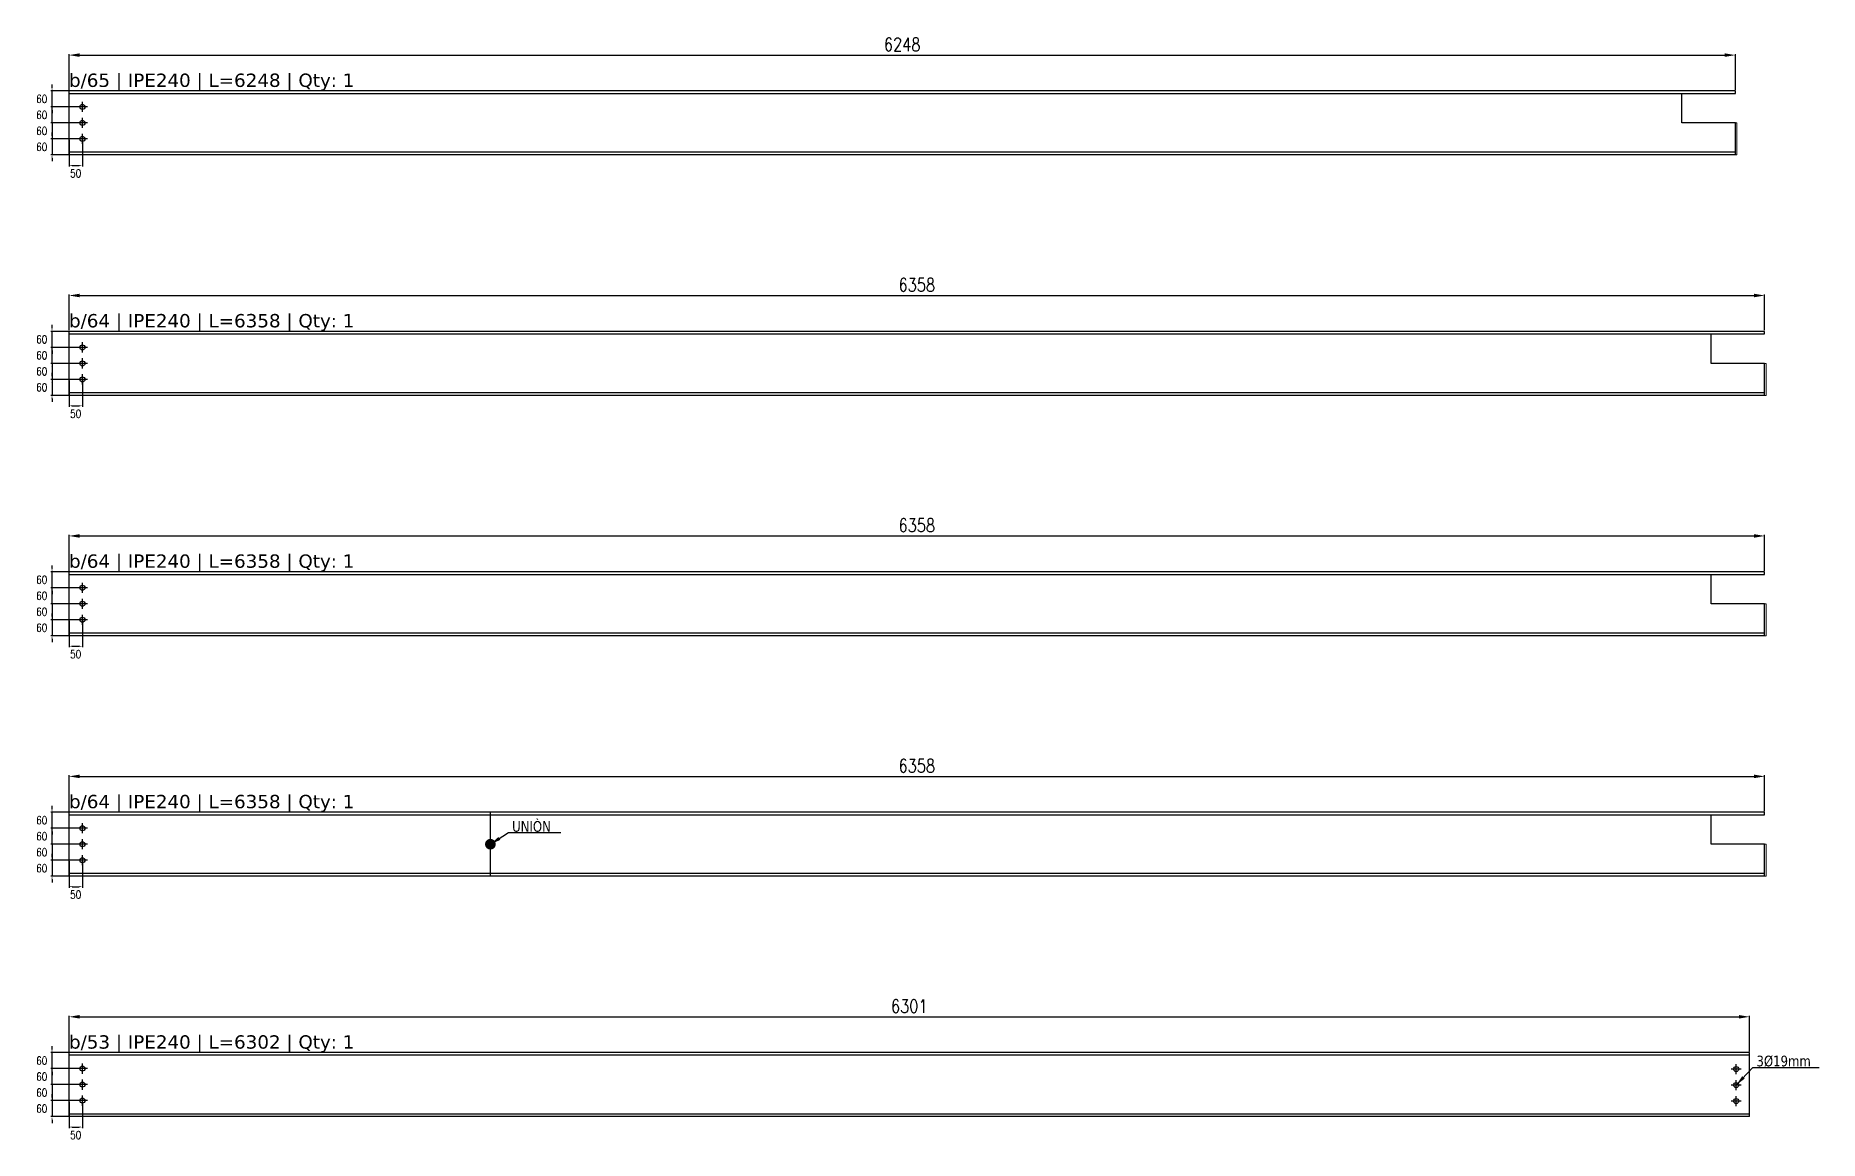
# Model space of a CAD drawing. Header units: millimetres. Extents: x -125 to 97215, y -53820 to 8640.
# Drawn here: x 12849 to 19537, y 4419 to 8561 of the extents above; entities that cross this region are included whole.
import ezdxf
from ezdxf.enums import TextEntityAlignment as Align

# ---------------------------------------------------------------- set-up
doc = ezdxf.new("R2010")
doc.units = ezdxf.units.MM
doc.header["$LTSCALE"] = 0.5
doc.linetypes.add('DASHDOT', pattern=[25.4, 12.7, -6.35, 0, -6.35])
for name, color, linetype in [('COTAS', 8, 'Continuous'), ('EJE PERNOS', 1, 'DASHDOT'), ('IPE240', 2, 'Continuous'), ('PERNOS', 3, 'Continuous'), ('TXT_GEN', 3, 'Continuous'), ('UNIÒN', 4, 'Continuous')]:
    doc.layers.add(name, color=color, linetype=linetype)
doc.layers.add('P-PLATINA', color=6, linetype='Continuous', lineweight=15)
doc.styles.add('CNI_COTAS', font='romans.shx', dxfattribs={"width": 0.8})
doc.styles.add('VERDNA', font='verdana.ttf', dxfattribs={"width": 0.8})
doc.dimstyles.new('1.3', dxfattribs={"dimscale": 0, "dimtxt": 30, "dimasz": 12, "dimexe": 4, "dimexo": 4, "dimgap": 9, "dimtad": 1, "dimdec": 0, "dimzin": 4, "dimdsep": 46, "dimtxsty": 'CNI_COTAS', "dimcen": 0, "dimclrd": 256, "dimclrt": 3, "dimadec": 0, "dimazin": 0, "dimtfac": 1, "dimtdec": 0, "dimtmove": 2, "dimatfit": 0, "dimfxl": 0.05, "dimtolj": 1, "dimtzin": 0, "dimarcsym": 0})
doc.dimstyles.new('1.4', dxfattribs={"dimscale": 0, "dimtxt": 50, "dimasz": 40, "dimexe": 4, "dimexo": 4, "dimgap": 15, "dimtad": 1, "dimdec": 0, "dimzin": 4, "dimdsep": 46, "dimtxsty": 'CNI_COTAS', "dimcen": -0.09, "dimclrd": 256, "dimclrt": 3, "dimadec": 0, "dimazin": 0, "dimtfac": 1, "dimtdec": 0, "dimtmove": 2, "dimatfit": 0, "dimfxl": 0.05, "dimtolj": 1, "dimtzin": 0, "dimarcsym": 0})

# ---------------------------------------------------------------- blocks, each defined once
blk = doc.blocks.new('D19')
at = {"layer": 'EJE PERNOS', "linetype": 'Continuous'}
for p, q in [((19, 0), (-19, 0)), ((0, -19), (0, 19))]:
    blk.add_line(p, q, dxfattribs=at)
at = {"layer": 'PERNOS'}
blk.add_circle((0, 0), 9.5, dxfattribs=at)
blk = doc.blocks.new('*D106')
at = {"layer": 'COTAS', "color": 0, "lineweight": -2, "transparency": 16777216}
for p, q in [((13020.1, 4687.8), (12906.4, 4687.8)), ((13020.1, 4627.8), (12906.4, 4627.8))]:
    blk.add_line(p, q, dxfattribs=at)
at = {"layer": 'COTAS', "lineweight": -2, "transparency": 16777216}
for p, q in [((12910.4, 4699.8), (12910.4, 4711.8)), ((12910.4, 4627.8), (12910.4, 4687.8)), ((12910.4, 4615.8), (12910.4, 4603.8))]:
    blk.add_line(p, q, dxfattribs=at)
at = {"layer": 'COTAS', "transparency": 16777216}
for points in [[(12908.4, 4699.8), (12912.4, 4699.8), (12910.4, 4687.8)], [(12908.4, 4615.8), (12912.4, 4615.8), (12910.4, 4627.8)]]:
    blk.add_solid(points, dxfattribs=at)
at = {"layer": 'Defpoints', "color": 0, "transparency": 16777216}
for p in [(12910.4, 4687.8), (13024.1, 4687.8), (13024.1, 4627.8)]:
    blk.add_point(p, dxfattribs=at)
at = {"layer": 'COTAS', "color": 3, "transparency": 16777216, "insert": (12871.9, 4657.8), "char_height": 30, "attachment_point": 5, "rotation": 0.2, "style": 'CNI_COTAS'}
blk.add_mtext('\\A1;60', dxfattribs=at)
blk = doc.blocks.new('*D107')
at = {"layer": 'COTAS', "color": 0, "lineweight": -2, "transparency": 16777216}
for p, q in [((13020.1, 4627.8), (12906.4, 4627.8)), ((13020.1, 4567.8), (12906.4, 4567.8))]:
    blk.add_line(p, q, dxfattribs=at)
at = {"layer": 'COTAS', "lineweight": -2, "transparency": 16777216}
for p, q in [((12910.4, 4639.8), (12910.4, 4651.8)), ((12910.4, 4627.8), (12910.4, 4567.8)), ((12910.4, 4555.8), (12910.4, 4543.8))]:
    blk.add_line(p, q, dxfattribs=at)
at = {"layer": 'COTAS', "transparency": 16777216}
for points in [[(12908.4, 4639.8), (12912.4, 4639.8), (12910.4, 4627.8)], [(12908.4, 4555.8), (12912.4, 4555.8), (12910.4, 4567.8)]]:
    blk.add_solid(points, dxfattribs=at)
at = {"layer": 'Defpoints', "color": 0, "transparency": 16777216}
for p in [(13024.1, 4627.8), (12910.4, 4567.8), (13024.1, 4567.8)]:
    blk.add_point(p, dxfattribs=at)
at = {"layer": 'COTAS', "color": 3, "transparency": 16777216, "insert": (12871.9, 4597.8), "char_height": 30, "attachment_point": 5, "rotation": 0.2, "style": 'CNI_COTAS'}
blk.add_mtext('\\A1;60', dxfattribs=at)
blk = doc.blocks.new('*D103')
at = {"layer": 'COTAS', "lineweight": -2, "transparency": 16777216}
for p, q in [((12910.4, 4759.8), (12910.4, 4771.8)), ((12910.4, 4687.8), (12910.4, 4747.8)), ((12910.4, 4675.8), (12910.4, 4663.8))]:
    blk.add_line(p, q, dxfattribs=at)
at = {"layer": 'COTAS', "color": 0, "lineweight": -2, "transparency": 16777216}
for p, q in [((13020.1, 4747.8), (12906.4, 4747.8)), ((13020.1, 4687.8), (12906.4, 4687.8))]:
    blk.add_line(p, q, dxfattribs=at)
at = {"layer": 'COTAS', "transparency": 16777216}
for points in [[(12908.4, 4759.8), (12912.4, 4759.8), (12910.4, 4747.8)], [(12908.4, 4675.8), (12912.4, 4675.8), (12910.4, 4687.8)]]:
    blk.add_solid(points, dxfattribs=at)
at = {"layer": 'Defpoints', "color": 0, "transparency": 16777216}
for p in [(12910.4, 4747.8), (13024.1, 4747.8), (13024.1, 4687.8)]:
    blk.add_point(p, dxfattribs=at)
at = {"layer": 'COTAS', "color": 3, "transparency": 16777216, "insert": (12871.9, 4717.8), "char_height": 30, "attachment_point": 5, "rotation": 0.2, "style": 'CNI_COTAS'}
blk.add_mtext('\\A1;60', dxfattribs=at)
blk = doc.blocks.new('*D104')
at = {"layer": 'COTAS', "color": 0, "lineweight": -2, "transparency": 16777216}
for p, q in [((13020.1, 4567.8), (12906.4, 4567.8)), ((13020.1, 4507.8), (12906.4, 4507.8))]:
    blk.add_line(p, q, dxfattribs=at)
at = {"layer": 'COTAS', "lineweight": -2, "transparency": 16777216}
for p, q in [((12910.4, 4579.8), (12910.4, 4591.8)), ((12910.4, 4567.8), (12910.4, 4507.8)), ((12910.4, 4495.8), (12910.4, 4483.8))]:
    blk.add_line(p, q, dxfattribs=at)
at = {"layer": 'COTAS', "transparency": 16777216}
for points in [[(12908.4, 4579.8), (12912.4, 4579.8), (12910.4, 4567.8)], [(12908.4, 4495.8), (12912.4, 4495.8), (12910.4, 4507.8)]]:
    blk.add_solid(points, dxfattribs=at)
at = {"layer": 'Defpoints', "color": 0, "transparency": 16777216}
for p in [(13024.1, 4567.8), (12910.4, 4507.8), (13024.1, 4507.8)]:
    blk.add_point(p, dxfattribs=at)
at = {"layer": 'COTAS', "color": 3, "transparency": 16777216, "insert": (12871.9, 4537.8), "char_height": 30, "attachment_point": 5, "rotation": 0.2, "style": 'CNI_COTAS'}
blk.add_mtext('\\A1;60', dxfattribs=at)
blk = doc.blocks.new('*D105')
at = {"layer": 'COTAS', "color": 0, "lineweight": -2, "transparency": 16777216}
for p, q in [((12974.1, 4563.8), (12974.1, 4464.6)), ((13024.1, 4563.8), (13024.1, 4464.6))]:
    blk.add_line(p, q, dxfattribs=at)
at = {"layer": 'COTAS', "lineweight": -2, "transparency": 16777216}
blk.add_line((12986.1, 4468.6), (13012.1, 4468.6), dxfattribs=at)
at = {"layer": 'COTAS', "transparency": 16777216}
for points in [[(12986.1, 4470.6), (12986.1, 4466.6), (12974.1, 4468.6)], [(13012.1, 4470.6), (13012.1, 4466.6), (13024.1, 4468.6)]]:
    blk.add_solid(points, dxfattribs=at)
at = {"layer": 'Defpoints', "color": 0, "transparency": 16777216}
for p in [(12974.1, 4567.8), (13024.1, 4567.8), (13024.1, 4468.6)]:
    blk.add_point(p, dxfattribs=at)
at = {"layer": 'COTAS', "color": 3, "transparency": 16777216, "insert": (12999.1, 4438.7), "char_height": 30, "attachment_point": 5, "rotation": 0.2, "style": 'CNI_COTAS'}
blk.add_mtext('\\A1;50', dxfattribs=at)
blk = doc.blocks.new('*D108')
at = {"layer": 'COTAS', "color": 0, "lineweight": -2, "transparency": 16777216}
for p, q in [((12974.1, 4751.8), (12974.1, 4886.1)), ((19275.1, 4751.5), (19275.1, 4886.1))]:
    blk.add_line(p, q, dxfattribs=at)
at = {"layer": 'COTAS', "lineweight": -2, "transparency": 16777216}
blk.add_line((13014.1, 4882.1), (19235.1, 4882.1), dxfattribs=at)
at = {"layer": 'COTAS', "transparency": 16777216}
for points in [[(13014.1, 4888.8), (13014.1, 4875.5), (12974.1, 4882.1)], [(19235.1, 4888.8), (19235.1, 4875.5), (19275.1, 4882.1)]]:
    blk.add_solid(points, dxfattribs=at)
at = {"layer": 'Defpoints', "color": 0, "transparency": 16777216}
for p in [(19275.1, 4882.1), (12974.1, 4747.8), (19275.1, 4747.5)]:
    blk.add_point(p, dxfattribs=at)
at = {"layer": 'COTAS', "color": 3, "transparency": 16777216, "insert": (16124.6, 4922.1), "char_height": 50, "attachment_point": 5, "style": 'CNI_COTAS'}
blk.add_mtext('\\A1;6301', dxfattribs=at)
blk = doc.blocks.new('*D112')
at = {"layer": 'COTAS', "color": 0, "lineweight": -2, "transparency": 16777216}
for p, q in [((13020.1, 5589.3), (12906.4, 5589.3)), ((13020.1, 5529.3), (12906.4, 5529.3))]:
    blk.add_line(p, q, dxfattribs=at)
at = {"layer": 'COTAS', "lineweight": -2, "transparency": 16777216}
for p, q in [((12910.4, 5601.3), (12910.4, 5613.3)), ((12910.4, 5529.3), (12910.4, 5589.3)), ((12910.4, 5517.3), (12910.4, 5505.3))]:
    blk.add_line(p, q, dxfattribs=at)
at = {"layer": 'COTAS', "transparency": 16777216}
for points in [[(12908.4, 5601.3), (12912.4, 5601.3), (12910.4, 5589.3)], [(12908.4, 5517.3), (12912.4, 5517.3), (12910.4, 5529.3)]]:
    blk.add_solid(points, dxfattribs=at)
at = {"layer": 'Defpoints', "color": 0, "transparency": 16777216}
for p in [(12910.4, 5589.3), (13024.1, 5589.3), (13024.1, 5529.3)]:
    blk.add_point(p, dxfattribs=at)
at = {"layer": 'COTAS', "color": 3, "transparency": 16777216, "insert": (12871.9, 5559.3), "char_height": 30, "attachment_point": 5, "rotation": 0.2, "style": 'CNI_COTAS'}
blk.add_mtext('\\A1;60', dxfattribs=at)
blk = doc.blocks.new('*D113')
at = {"layer": 'COTAS', "lineweight": -2, "transparency": 16777216}
for p, q in [((12910.4, 5541.3), (12910.4, 5553.3)), ((12910.4, 5529.3), (12910.4, 5469.3)), ((12910.4, 5457.3), (12910.4, 5445.3))]:
    blk.add_line(p, q, dxfattribs=at)
at = {"layer": 'COTAS', "color": 0, "lineweight": -2, "transparency": 16777216}
for p, q in [((13020.1, 5529.3), (12906.4, 5529.3)), ((13020.1, 5469.3), (12906.4, 5469.3))]:
    blk.add_line(p, q, dxfattribs=at)
at = {"layer": 'COTAS', "transparency": 16777216}
for points in [[(12908.4, 5541.3), (12912.4, 5541.3), (12910.4, 5529.3)], [(12908.4, 5457.3), (12912.4, 5457.3), (12910.4, 5469.3)]]:
    blk.add_solid(points, dxfattribs=at)
at = {"layer": 'Defpoints', "color": 0, "transparency": 16777216}
for p in [(13024.1, 5529.3), (12910.4, 5469.3), (13024.1, 5469.3)]:
    blk.add_point(p, dxfattribs=at)
at = {"layer": 'COTAS', "color": 3, "transparency": 16777216, "insert": (12871.9, 5499.3), "char_height": 30, "attachment_point": 5, "rotation": 0.2, "style": 'CNI_COTAS'}
blk.add_mtext('\\A1;60', dxfattribs=at)
blk = doc.blocks.new('*D109')
at = {"layer": 'COTAS', "color": 0, "lineweight": -2, "transparency": 16777216}
for p, q in [((13020.1, 5649.3), (12906.4, 5649.3)), ((13020.1, 5589.3), (12906.4, 5589.3))]:
    blk.add_line(p, q, dxfattribs=at)
at = {"layer": 'COTAS', "lineweight": -2, "transparency": 16777216}
for p, q in [((12910.4, 5661.3), (12910.4, 5673.3)), ((12910.4, 5589.3), (12910.4, 5649.3)), ((12910.4, 5577.3), (12910.4, 5565.3))]:
    blk.add_line(p, q, dxfattribs=at)
at = {"layer": 'COTAS', "transparency": 16777216}
for points in [[(12908.4, 5661.3), (12912.4, 5661.3), (12910.4, 5649.3)], [(12908.4, 5577.3), (12912.4, 5577.3), (12910.4, 5589.3)]]:
    blk.add_solid(points, dxfattribs=at)
at = {"layer": 'Defpoints', "color": 0, "transparency": 16777216}
for p in [(12910.4, 5649.3), (13024.1, 5649.3), (13024.1, 5589.3)]:
    blk.add_point(p, dxfattribs=at)
at = {"layer": 'COTAS', "color": 3, "transparency": 16777216, "insert": (12871.9, 5619.3), "char_height": 30, "attachment_point": 5, "rotation": 0.2, "style": 'CNI_COTAS'}
blk.add_mtext('\\A1;60', dxfattribs=at)
blk = doc.blocks.new('*D110')
at = {"layer": 'COTAS', "lineweight": -2, "transparency": 16777216}
for p, q in [((12910.4, 5481.3), (12910.4, 5493.3)), ((12910.4, 5469.3), (12910.4, 5409.3)), ((12910.4, 5397.3), (12910.4, 5385.3))]:
    blk.add_line(p, q, dxfattribs=at)
at = {"layer": 'COTAS', "color": 0, "lineweight": -2, "transparency": 16777216}
for p, q in [((13020.1, 5469.3), (12906.4, 5469.3)), ((13020.1, 5409.3), (12906.4, 5409.3))]:
    blk.add_line(p, q, dxfattribs=at)
at = {"layer": 'COTAS', "transparency": 16777216}
for points in [[(12908.4, 5481.3), (12912.4, 5481.3), (12910.4, 5469.3)], [(12908.4, 5397.3), (12912.4, 5397.3), (12910.4, 5409.3)]]:
    blk.add_solid(points, dxfattribs=at)
at = {"layer": 'Defpoints', "color": 0, "transparency": 16777216}
for p in [(13024.1, 5469.3), (12910.4, 5409.3), (13024.1, 5409.3)]:
    blk.add_point(p, dxfattribs=at)
at = {"layer": 'COTAS', "color": 3, "transparency": 16777216, "insert": (12871.9, 5439.3), "char_height": 30, "attachment_point": 5, "rotation": 0.2, "style": 'CNI_COTAS'}
blk.add_mtext('\\A1;60', dxfattribs=at)
blk = doc.blocks.new('*D111')
at = {"layer": 'COTAS', "color": 0, "lineweight": -2, "transparency": 16777216}
for p, q in [((12974.1, 5465.3), (12974.1, 5366.1)), ((13024.1, 5465.3), (13024.1, 5366.1))]:
    blk.add_line(p, q, dxfattribs=at)
at = {"layer": 'COTAS', "lineweight": -2, "transparency": 16777216}
blk.add_line((12986.1, 5370.1), (13012.1, 5370.1), dxfattribs=at)
at = {"layer": 'COTAS', "transparency": 16777216}
for points in [[(12986.1, 5372.1), (12986.1, 5368.1), (12974.1, 5370.1)], [(13012.1, 5372.1), (13012.1, 5368.1), (13024.1, 5370.1)]]:
    blk.add_solid(points, dxfattribs=at)
at = {"layer": 'Defpoints', "color": 0, "transparency": 16777216}
for p in [(12974.1, 5469.3), (13024.1, 5469.3), (13024.1, 5370.1)]:
    blk.add_point(p, dxfattribs=at)
at = {"layer": 'COTAS', "color": 3, "transparency": 16777216, "insert": (12999.1, 5340.2), "char_height": 30, "attachment_point": 5, "rotation": 0.2, "style": 'CNI_COTAS'}
blk.add_mtext('\\A1;50', dxfattribs=at)
blk = doc.blocks.new('*D114')
at = {"layer": 'COTAS', "color": 0, "lineweight": -2, "transparency": 16777216}
for p, q in [((12974.1, 5653.3), (12974.1, 5787.7)), ((19331.7, 5653.3), (19331.7, 5787.7))]:
    blk.add_line(p, q, dxfattribs=at)
at = {"layer": 'COTAS', "lineweight": -2, "transparency": 16777216}
blk.add_line((13014.1, 5783.7), (19291.7, 5783.7), dxfattribs=at)
at = {"layer": 'COTAS', "transparency": 16777216}
for points in [[(13014.1, 5790.4), (13014.1, 5777), (12974.1, 5783.7)], [(19291.7, 5790.4), (19291.7, 5777), (19331.7, 5783.7)]]:
    blk.add_solid(points, dxfattribs=at)
at = {"layer": 'Defpoints', "color": 0, "transparency": 16777216}
for p in [(19331.7, 5783.7), (12974.1, 5649.3), (19331.7, 5649.3)]:
    blk.add_point(p, dxfattribs=at)
at = {"layer": 'COTAS', "color": 3, "transparency": 16777216, "insert": (16152.9, 5823.7), "char_height": 50, "attachment_point": 5, "style": 'CNI_COTAS'}
blk.add_mtext('\\A1;6358', dxfattribs=at)
blk = doc.blocks.new('*D118')
at = {"layer": 'COTAS', "color": 0, "lineweight": -2, "transparency": 16777216}
for p, q in [((13020.1, 6490.9), (12906.4, 6490.9)), ((13020.1, 6430.9), (12906.4, 6430.9))]:
    blk.add_line(p, q, dxfattribs=at)
at = {"layer": 'COTAS', "lineweight": -2, "transparency": 16777216}
for p, q in [((12910.4, 6502.9), (12910.4, 6514.9)), ((12910.4, 6430.9), (12910.4, 6490.9)), ((12910.4, 6418.9), (12910.4, 6406.9))]:
    blk.add_line(p, q, dxfattribs=at)
at = {"layer": 'COTAS', "transparency": 16777216}
for points in [[(12908.4, 6502.9), (12912.4, 6502.9), (12910.4, 6490.9)], [(12908.4, 6418.9), (12912.4, 6418.9), (12910.4, 6430.9)]]:
    blk.add_solid(points, dxfattribs=at)
at = {"layer": 'Defpoints', "color": 0, "transparency": 16777216}
for p in [(12910.4, 6490.9), (13024.1, 6490.9), (13024.1, 6430.9)]:
    blk.add_point(p, dxfattribs=at)
at = {"layer": 'COTAS', "color": 3, "transparency": 16777216, "insert": (12871.9, 6460.9), "char_height": 30, "attachment_point": 5, "rotation": 0.2, "style": 'CNI_COTAS'}
blk.add_mtext('\\A1;60', dxfattribs=at)
blk = doc.blocks.new('*D119')
at = {"layer": 'COTAS', "color": 0, "lineweight": -2, "transparency": 16777216}
for p, q in [((13020.1, 6430.9), (12906.4, 6430.9)), ((13020.1, 6370.9), (12906.4, 6370.9))]:
    blk.add_line(p, q, dxfattribs=at)
at = {"layer": 'COTAS', "lineweight": -2, "transparency": 16777216}
for p, q in [((12910.4, 6442.9), (12910.4, 6454.9)), ((12910.4, 6430.9), (12910.4, 6370.9)), ((12910.4, 6358.9), (12910.4, 6346.9))]:
    blk.add_line(p, q, dxfattribs=at)
at = {"layer": 'COTAS', "transparency": 16777216}
for points in [[(12908.4, 6442.9), (12912.4, 6442.9), (12910.4, 6430.9)], [(12908.4, 6358.9), (12912.4, 6358.9), (12910.4, 6370.9)]]:
    blk.add_solid(points, dxfattribs=at)
at = {"layer": 'Defpoints', "color": 0, "transparency": 16777216}
for p in [(13024.1, 6430.9), (12910.4, 6370.9), (13024.1, 6370.9)]:
    blk.add_point(p, dxfattribs=at)
at = {"layer": 'COTAS', "color": 3, "transparency": 16777216, "insert": (12871.9, 6400.9), "char_height": 30, "attachment_point": 5, "rotation": 0.2, "style": 'CNI_COTAS'}
blk.add_mtext('\\A1;60', dxfattribs=at)
blk = doc.blocks.new('*D115')
at = {"layer": 'COTAS', "lineweight": -2, "transparency": 16777216}
for p, q in [((12910.4, 6562.9), (12910.4, 6574.9)), ((12910.4, 6490.9), (12910.4, 6550.9)), ((12910.4, 6478.9), (12910.4, 6466.9))]:
    blk.add_line(p, q, dxfattribs=at)
at = {"layer": 'COTAS', "color": 0, "lineweight": -2, "transparency": 16777216}
for p, q in [((13020.1, 6550.9), (12906.4, 6550.9)), ((13020.1, 6490.9), (12906.4, 6490.9))]:
    blk.add_line(p, q, dxfattribs=at)
at = {"layer": 'COTAS', "transparency": 16777216}
for points in [[(12908.4, 6562.9), (12912.4, 6562.9), (12910.4, 6550.9)], [(12908.4, 6478.9), (12912.4, 6478.9), (12910.4, 6490.9)]]:
    blk.add_solid(points, dxfattribs=at)
at = {"layer": 'Defpoints', "color": 0, "transparency": 16777216}
for p in [(12910.4, 6550.9), (13024.1, 6550.9), (13024.1, 6490.9)]:
    blk.add_point(p, dxfattribs=at)
at = {"layer": 'COTAS', "color": 3, "transparency": 16777216, "insert": (12871.9, 6520.9), "char_height": 30, "attachment_point": 5, "rotation": 0.2, "style": 'CNI_COTAS'}
blk.add_mtext('\\A1;60', dxfattribs=at)
blk = doc.blocks.new('*D116')
at = {"layer": 'COTAS', "color": 0, "lineweight": -2, "transparency": 16777216}
for p, q in [((13020.1, 6370.9), (12906.4, 6370.9)), ((13020.1, 6310.9), (12906.4, 6310.9))]:
    blk.add_line(p, q, dxfattribs=at)
at = {"layer": 'COTAS', "lineweight": -2, "transparency": 16777216}
for p, q in [((12910.4, 6382.9), (12910.4, 6394.9)), ((12910.4, 6370.9), (12910.4, 6310.9)), ((12910.4, 6298.9), (12910.4, 6286.9))]:
    blk.add_line(p, q, dxfattribs=at)
at = {"layer": 'COTAS', "transparency": 16777216}
for points in [[(12908.4, 6382.9), (12912.4, 6382.9), (12910.4, 6370.9)], [(12908.4, 6298.9), (12912.4, 6298.9), (12910.4, 6310.9)]]:
    blk.add_solid(points, dxfattribs=at)
at = {"layer": 'Defpoints', "color": 0, "transparency": 16777216}
for p in [(13024.1, 6370.9), (12910.4, 6310.9), (13024.1, 6310.9)]:
    blk.add_point(p, dxfattribs=at)
at = {"layer": 'COTAS', "color": 3, "transparency": 16777216, "insert": (12871.9, 6340.9), "char_height": 30, "attachment_point": 5, "rotation": 0.2, "style": 'CNI_COTAS'}
blk.add_mtext('\\A1;60', dxfattribs=at)
blk = doc.blocks.new('*D117')
at = {"layer": 'COTAS', "color": 0, "lineweight": -2, "transparency": 16777216}
for p, q in [((12974.1, 6366.9), (12974.1, 6267.7)), ((13024.1, 6366.9), (13024.1, 6267.7))]:
    blk.add_line(p, q, dxfattribs=at)
at = {"layer": 'COTAS', "lineweight": -2, "transparency": 16777216}
blk.add_line((12986.1, 6271.7), (13012.1, 6271.7), dxfattribs=at)
at = {"layer": 'COTAS', "transparency": 16777216}
for points in [[(12986.1, 6273.7), (12986.1, 6269.7), (12974.1, 6271.7)], [(13012.1, 6273.7), (13012.1, 6269.7), (13024.1, 6271.7)]]:
    blk.add_solid(points, dxfattribs=at)
at = {"layer": 'Defpoints', "color": 0, "transparency": 16777216}
for p in [(12974.1, 6370.9), (13024.1, 6370.9), (13024.1, 6271.7)]:
    blk.add_point(p, dxfattribs=at)
at = {"layer": 'COTAS', "color": 3, "transparency": 16777216, "insert": (12999.1, 6241.8), "char_height": 30, "attachment_point": 5, "rotation": 0.2, "style": 'CNI_COTAS'}
blk.add_mtext('\\A1;50', dxfattribs=at)
blk = doc.blocks.new('*D120')
at = {"layer": 'COTAS', "color": 0, "lineweight": -2, "transparency": 16777216}
for p, q in [((12974.1, 6554.9), (12974.1, 6689.2)), ((19331.7, 6554.9), (19331.7, 6689.2))]:
    blk.add_line(p, q, dxfattribs=at)
at = {"layer": 'COTAS', "lineweight": -2, "transparency": 16777216}
blk.add_line((13014.1, 6685.2), (19291.7, 6685.2), dxfattribs=at)
at = {"layer": 'COTAS', "transparency": 16777216}
for points in [[(13014.1, 6691.9), (13014.1, 6678.6), (12974.1, 6685.2)], [(19291.7, 6691.9), (19291.7, 6678.6), (19331.7, 6685.2)]]:
    blk.add_solid(points, dxfattribs=at)
at = {"layer": 'Defpoints', "color": 0, "transparency": 16777216}
for p in [(19331.7, 6685.2), (12974.1, 6550.9), (19331.7, 6550.9)]:
    blk.add_point(p, dxfattribs=at)
at = {"layer": 'COTAS', "color": 3, "transparency": 16777216, "insert": (16152.9, 6725.2), "char_height": 50, "attachment_point": 5, "style": 'CNI_COTAS'}
blk.add_mtext('\\A1;6358', dxfattribs=at)
blk = doc.blocks.new('*D124')
at = {"layer": 'COTAS', "color": 0, "lineweight": -2, "transparency": 16777216}
for p, q in [((13020.1, 7392.4), (12906.4, 7392.4)), ((13020.1, 7332.4), (12906.4, 7332.4))]:
    blk.add_line(p, q, dxfattribs=at)
at = {"layer": 'COTAS', "lineweight": -2, "transparency": 16777216}
for p, q in [((12910.4, 7404.4), (12910.4, 7416.4)), ((12910.4, 7332.4), (12910.4, 7392.4)), ((12910.4, 7320.4), (12910.4, 7308.4))]:
    blk.add_line(p, q, dxfattribs=at)
at = {"layer": 'COTAS', "transparency": 16777216}
for points in [[(12908.4, 7404.4), (12912.4, 7404.4), (12910.4, 7392.4)], [(12908.4, 7320.4), (12912.4, 7320.4), (12910.4, 7332.4)]]:
    blk.add_solid(points, dxfattribs=at)
at = {"layer": 'Defpoints', "color": 0, "transparency": 16777216}
for p in [(12910.4, 7392.4), (13024.1, 7392.4), (13024.1, 7332.4)]:
    blk.add_point(p, dxfattribs=at)
at = {"layer": 'COTAS', "color": 3, "transparency": 16777216, "insert": (12871.9, 7362.4), "char_height": 30, "attachment_point": 5, "rotation": 0.2, "style": 'CNI_COTAS'}
blk.add_mtext('\\A1;60', dxfattribs=at)
blk = doc.blocks.new('*D125')
at = {"layer": 'COTAS', "color": 0, "lineweight": -2, "transparency": 16777216}
for p, q in [((13020.1, 7332.4), (12906.4, 7332.4)), ((13020.1, 7272.4), (12906.4, 7272.4))]:
    blk.add_line(p, q, dxfattribs=at)
at = {"layer": 'COTAS', "lineweight": -2, "transparency": 16777216}
for p, q in [((12910.4, 7344.4), (12910.4, 7356.4)), ((12910.4, 7332.4), (12910.4, 7272.4)), ((12910.4, 7260.4), (12910.4, 7248.4))]:
    blk.add_line(p, q, dxfattribs=at)
at = {"layer": 'COTAS', "transparency": 16777216}
for points in [[(12908.4, 7344.4), (12912.4, 7344.4), (12910.4, 7332.4)], [(12908.4, 7260.4), (12912.4, 7260.4), (12910.4, 7272.4)]]:
    blk.add_solid(points, dxfattribs=at)
at = {"layer": 'Defpoints', "color": 0, "transparency": 16777216}
for p in [(13024.1, 7332.4), (12910.4, 7272.4), (13024.1, 7272.4)]:
    blk.add_point(p, dxfattribs=at)
at = {"layer": 'COTAS', "color": 3, "transparency": 16777216, "insert": (12871.9, 7302.4), "char_height": 30, "attachment_point": 5, "rotation": 0.2, "style": 'CNI_COTAS'}
blk.add_mtext('\\A1;60', dxfattribs=at)
blk = doc.blocks.new('*D121')
at = {"layer": 'COTAS', "color": 0, "lineweight": -2, "transparency": 16777216}
for p, q in [((13020.1, 7452.4), (12906.4, 7452.4)), ((13020.1, 7392.4), (12906.4, 7392.4))]:
    blk.add_line(p, q, dxfattribs=at)
at = {"layer": 'COTAS', "lineweight": -2, "transparency": 16777216}
for p, q in [((12910.4, 7464.4), (12910.4, 7476.4)), ((12910.4, 7392.4), (12910.4, 7452.4)), ((12910.4, 7380.4), (12910.4, 7368.4))]:
    blk.add_line(p, q, dxfattribs=at)
at = {"layer": 'COTAS', "transparency": 16777216}
for points in [[(12908.4, 7464.4), (12912.4, 7464.4), (12910.4, 7452.4)], [(12908.4, 7380.4), (12912.4, 7380.4), (12910.4, 7392.4)]]:
    blk.add_solid(points, dxfattribs=at)
at = {"layer": 'Defpoints', "color": 0, "transparency": 16777216}
for p in [(12910.4, 7452.4), (13024.1, 7452.4), (13024.1, 7392.4)]:
    blk.add_point(p, dxfattribs=at)
at = {"layer": 'COTAS', "color": 3, "transparency": 16777216, "insert": (12871.9, 7422.4), "char_height": 30, "attachment_point": 5, "rotation": 0.2, "style": 'CNI_COTAS'}
blk.add_mtext('\\A1;60', dxfattribs=at)
blk = doc.blocks.new('*D122')
at = {"layer": 'COTAS', "lineweight": -2, "transparency": 16777216}
for p, q in [((12910.4, 7284.4), (12910.4, 7296.4)), ((12910.4, 7272.4), (12910.4, 7212.4)), ((12910.4, 7200.4), (12910.4, 7188.4))]:
    blk.add_line(p, q, dxfattribs=at)
at = {"layer": 'COTAS', "color": 0, "lineweight": -2, "transparency": 16777216}
for p, q in [((13020.1, 7272.4), (12906.4, 7272.4)), ((13020.1, 7212.4), (12906.4, 7212.4))]:
    blk.add_line(p, q, dxfattribs=at)
at = {"layer": 'COTAS', "transparency": 16777216}
for points in [[(12908.4, 7284.4), (12912.4, 7284.4), (12910.4, 7272.4)], [(12908.4, 7200.4), (12912.4, 7200.4), (12910.4, 7212.4)]]:
    blk.add_solid(points, dxfattribs=at)
at = {"layer": 'Defpoints', "color": 0, "transparency": 16777216}
for p in [(13024.1, 7272.4), (12910.4, 7212.4), (13024.1, 7212.4)]:
    blk.add_point(p, dxfattribs=at)
at = {"layer": 'COTAS', "color": 3, "transparency": 16777216, "insert": (12871.9, 7242.4), "char_height": 30, "attachment_point": 5, "rotation": 0.2, "style": 'CNI_COTAS'}
blk.add_mtext('\\A1;60', dxfattribs=at)
blk = doc.blocks.new('*D123')
at = {"layer": 'COTAS', "color": 0, "lineweight": -2, "transparency": 16777216}
for p, q in [((12974.1, 7268.4), (12974.1, 7169.2)), ((13024.1, 7268.4), (13024.1, 7169.2))]:
    blk.add_line(p, q, dxfattribs=at)
at = {"layer": 'COTAS', "lineweight": -2, "transparency": 16777216}
blk.add_line((12986.1, 7173.2), (13012.1, 7173.2), dxfattribs=at)
at = {"layer": 'COTAS', "transparency": 16777216}
for points in [[(12986.1, 7175.2), (12986.1, 7171.2), (12974.1, 7173.2)], [(13012.1, 7175.2), (13012.1, 7171.2), (13024.1, 7173.2)]]:
    blk.add_solid(points, dxfattribs=at)
at = {"layer": 'Defpoints', "color": 0, "transparency": 16777216}
for p in [(12974.1, 7272.4), (13024.1, 7272.4), (13024.1, 7173.2)]:
    blk.add_point(p, dxfattribs=at)
at = {"layer": 'COTAS', "color": 3, "transparency": 16777216, "insert": (12999.1, 7143.3), "char_height": 30, "attachment_point": 5, "rotation": 0.2, "style": 'CNI_COTAS'}
blk.add_mtext('\\A1;50', dxfattribs=at)
blk = doc.blocks.new('*D126')
at = {"layer": 'COTAS', "color": 0, "lineweight": -2, "transparency": 16777216}
for p, q in [((12974.1, 7456.4), (12974.1, 7590.8)), ((19331.7, 7456.4), (19331.7, 7590.8))]:
    blk.add_line(p, q, dxfattribs=at)
at = {"layer": 'COTAS', "lineweight": -2, "transparency": 16777216}
blk.add_line((13014.1, 7586.8), (19291.7, 7586.8), dxfattribs=at)
at = {"layer": 'COTAS', "transparency": 16777216}
for points in [[(13014.1, 7593.5), (13014.1, 7580.1), (12974.1, 7586.8)], [(19291.7, 7593.5), (19291.7, 7580.1), (19331.7, 7586.8)]]:
    blk.add_solid(points, dxfattribs=at)
at = {"layer": 'Defpoints', "color": 0, "transparency": 16777216}
for p in [(19331.7, 7586.8), (12974.1, 7452.4), (19331.7, 7452.4)]:
    blk.add_point(p, dxfattribs=at)
at = {"layer": 'COTAS', "color": 3, "transparency": 16777216, "insert": (16152.9, 7626.8), "char_height": 50, "attachment_point": 5, "style": 'CNI_COTAS'}
blk.add_mtext('\\A1;6358', dxfattribs=at)
blk = doc.blocks.new('*D130')
at = {"layer": 'COTAS', "color": 0, "lineweight": -2, "transparency": 16777216}
for p, q in [((13020.1, 8294), (12906.4, 8294)), ((13020.1, 8234), (12906.4, 8234))]:
    blk.add_line(p, q, dxfattribs=at)
at = {"layer": 'COTAS', "lineweight": -2, "transparency": 16777216}
for p, q in [((12910.4, 8306), (12910.4, 8318)), ((12910.4, 8234), (12910.4, 8294)), ((12910.4, 8222), (12910.4, 8210))]:
    blk.add_line(p, q, dxfattribs=at)
at = {"layer": 'COTAS', "transparency": 16777216}
for points in [[(12908.4, 8306), (12912.4, 8306), (12910.4, 8294)], [(12908.4, 8222), (12912.4, 8222), (12910.4, 8234)]]:
    blk.add_solid(points, dxfattribs=at)
at = {"layer": 'Defpoints', "color": 0, "transparency": 16777216}
for p in [(12910.4, 8294), (13024.1, 8294), (13024.1, 8234)]:
    blk.add_point(p, dxfattribs=at)
at = {"layer": 'COTAS', "color": 3, "transparency": 16777216, "insert": (12871.9, 8264), "char_height": 30, "attachment_point": 5, "rotation": 0.2, "style": 'CNI_COTAS'}
blk.add_mtext('\\A1;60', dxfattribs=at)
blk = doc.blocks.new('*D131')
at = {"layer": 'COTAS', "color": 0, "lineweight": -2, "transparency": 16777216}
for p, q in [((13020.1, 8234), (12906.4, 8234)), ((13020.1, 8174), (12906.4, 8174))]:
    blk.add_line(p, q, dxfattribs=at)
at = {"layer": 'COTAS', "lineweight": -2, "transparency": 16777216}
for p, q in [((12910.4, 8246), (12910.4, 8258)), ((12910.4, 8234), (12910.4, 8174)), ((12910.4, 8162), (12910.4, 8150))]:
    blk.add_line(p, q, dxfattribs=at)
at = {"layer": 'COTAS', "transparency": 16777216}
for points in [[(12908.4, 8246), (12912.4, 8246), (12910.4, 8234)], [(12908.4, 8162), (12912.4, 8162), (12910.4, 8174)]]:
    blk.add_solid(points, dxfattribs=at)
at = {"layer": 'Defpoints', "color": 0, "transparency": 16777216}
for p in [(13024.1, 8234), (12910.4, 8174), (13024.1, 8174)]:
    blk.add_point(p, dxfattribs=at)
at = {"layer": 'COTAS', "color": 3, "transparency": 16777216, "insert": (12871.9, 8204), "char_height": 30, "attachment_point": 5, "rotation": 0.2, "style": 'CNI_COTAS'}
blk.add_mtext('\\A1;60', dxfattribs=at)
blk = doc.blocks.new('*D127')
at = {"layer": 'COTAS', "lineweight": -2, "transparency": 16777216}
for p, q in [((12910.4, 8366), (12910.4, 8378)), ((12910.4, 8294), (12910.4, 8354)), ((12910.4, 8282), (12910.4, 8270))]:
    blk.add_line(p, q, dxfattribs=at)
at = {"layer": 'COTAS', "color": 0, "lineweight": -2, "transparency": 16777216}
for p, q in [((13020.1, 8354), (12906.4, 8354)), ((13020.1, 8294), (12906.4, 8294))]:
    blk.add_line(p, q, dxfattribs=at)
at = {"layer": 'COTAS', "transparency": 16777216}
for points in [[(12908.4, 8366), (12912.4, 8366), (12910.4, 8354)], [(12908.4, 8282), (12912.4, 8282), (12910.4, 8294)]]:
    blk.add_solid(points, dxfattribs=at)
at = {"layer": 'Defpoints', "color": 0, "transparency": 16777216}
for p in [(12910.4, 8354), (13024.1, 8354), (13024.1, 8294)]:
    blk.add_point(p, dxfattribs=at)
at = {"layer": 'COTAS', "color": 3, "transparency": 16777216, "insert": (12871.9, 8324), "char_height": 30, "attachment_point": 5, "rotation": 0.2, "style": 'CNI_COTAS'}
blk.add_mtext('\\A1;60', dxfattribs=at)
blk = doc.blocks.new('*D128')
at = {"layer": 'COTAS', "color": 0, "lineweight": -2, "transparency": 16777216}
for p, q in [((13020.1, 8174), (12906.4, 8174)), ((13020.1, 8114), (12906.4, 8114))]:
    blk.add_line(p, q, dxfattribs=at)
at = {"layer": 'COTAS', "lineweight": -2, "transparency": 16777216}
for p, q in [((12910.4, 8186), (12910.4, 8198)), ((12910.4, 8174), (12910.4, 8114)), ((12910.4, 8102), (12910.4, 8090))]:
    blk.add_line(p, q, dxfattribs=at)
at = {"layer": 'COTAS', "transparency": 16777216}
for points in [[(12908.4, 8186), (12912.4, 8186), (12910.4, 8174)], [(12908.4, 8102), (12912.4, 8102), (12910.4, 8114)]]:
    blk.add_solid(points, dxfattribs=at)
at = {"layer": 'Defpoints', "color": 0, "transparency": 16777216}
for p in [(13024.1, 8174), (12910.4, 8114), (13024.1, 8114)]:
    blk.add_point(p, dxfattribs=at)
at = {"layer": 'COTAS', "color": 3, "transparency": 16777216, "insert": (12871.9, 8144), "char_height": 30, "attachment_point": 5, "rotation": 0.2, "style": 'CNI_COTAS'}
blk.add_mtext('\\A1;60', dxfattribs=at)
blk = doc.blocks.new('*D129')
at = {"layer": 'COTAS', "color": 0, "lineweight": -2, "transparency": 16777216}
for p, q in [((12974.1, 8170), (12974.1, 8070.8)), ((13024.1, 8170), (13024.1, 8070.8))]:
    blk.add_line(p, q, dxfattribs=at)
at = {"layer": 'COTAS', "lineweight": -2, "transparency": 16777216}
blk.add_line((12986.1, 8074.8), (13012.1, 8074.8), dxfattribs=at)
at = {"layer": 'COTAS', "transparency": 16777216}
for points in [[(12986.1, 8076.8), (12986.1, 8072.8), (12974.1, 8074.8)], [(13012.1, 8076.8), (13012.1, 8072.8), (13024.1, 8074.8)]]:
    blk.add_solid(points, dxfattribs=at)
at = {"layer": 'Defpoints', "color": 0, "transparency": 16777216}
for p in [(12974.1, 8174), (13024.1, 8174), (13024.1, 8074.8)]:
    blk.add_point(p, dxfattribs=at)
at = {"layer": 'COTAS', "color": 3, "transparency": 16777216, "insert": (12999.1, 8044.9), "char_height": 30, "attachment_point": 5, "rotation": 0.2, "style": 'CNI_COTAS'}
blk.add_mtext('\\A1;50', dxfattribs=at)
blk = doc.blocks.new('*D132')
at = {"layer": 'COTAS', "color": 0, "lineweight": -2, "transparency": 16777216}
for p, q in [((12974.1, 8358), (12974.1, 8492.3)), ((19221.9, 8358), (19221.9, 8492.3))]:
    blk.add_line(p, q, dxfattribs=at)
at = {"layer": 'COTAS', "lineweight": -2, "transparency": 16777216}
blk.add_line((13014.1, 8488.3), (19181.9, 8488.3), dxfattribs=at)
at = {"layer": 'COTAS', "transparency": 16777216}
for points in [[(13014.1, 8495), (13014.1, 8481.7), (12974.1, 8488.3)], [(19181.9, 8495), (19181.9, 8481.7), (19221.9, 8488.3)]]:
    blk.add_solid(points, dxfattribs=at)
at = {"layer": 'Defpoints', "color": 0, "transparency": 16777216}
for p in [(19221.9, 8488.3), (12974.1, 8354), (19221.9, 8354)]:
    blk.add_point(p, dxfattribs=at)
at = {"layer": 'COTAS', "color": 3, "transparency": 16777216, "insert": (16098, 8528.3), "char_height": 50, "attachment_point": 5, "style": 'CNI_COTAS'}
blk.add_mtext('\\A1;6248', dxfattribs=at)

msp = doc.modelspace()

# ---------------------------------------------------------------- linework, layer by layer
at = {"layer": 'IPE240', "linetype": 'Continuous'}
for p, q in [((12974.1, 8114), (12974.1, 8354)), ((19221.9, 8123.8), (12974.1, 8123.8)), ((19221.9, 8114), (12974.1, 8114)), ((12974.1, 7212.4), (12974.1, 7452.4)), ((19331.7, 7222.2), (12974.1, 7222.2)), ((19331.7, 7212.4), (12974.1, 7212.4)), ((12974.1, 6310.9), (12974.1, 6550.9)), ((19331.7, 6320.7), (12974.1, 6320.7)), ((19331.7, 6310.9), (12974.1, 6310.9)), ((12974.1, 5409.3), (12974.1, 5649.3)), ((19331.7, 5419.1), (12974.1, 5419.1)), ((19331.7, 5409.3), (12974.1, 5409.3)), ((12974.1, 4507.8), (12974.1, 4747.8)), ((19275.1, 4747.8), (12974.1, 4747.8)), ((19275.1, 4738), (12974.1, 4738)), ((19275.1, 4517.6), (12974.1, 4517.6)), ((19275.1, 4507.8), (12974.1, 4507.8))]:
    msp.add_line(p, q, dxfattribs=at)
at = {"layer": 'IPE240'}
msp.add_line((19275.1, 4507.8), (19275.1, 4747.8), dxfattribs=at)
at = {"layer": 'IPE240', "linetype": 'Continuous'}
for points in [[(12974.1, 8344.2), (19221.9, 8344.2), (19221.9, 8354), (12974.1, 8354)], [(19221.9, 8114), (19221.9, 8234), (19021.9, 8234), (19021.9, 8344.2)], [(12974.1, 7442.6), (19331.7, 7442.6), (19331.7, 7452.4), (12974.1, 7452.4)], [(19331.7, 7212.4), (19331.7, 7332.4), (19131.7, 7332.4), (19131.7, 7442.6)], [(12974.1, 6541.1), (19331.7, 6541.1), (19331.7, 6550.9), (12974.1, 6550.9)], [(19331.7, 6310.9), (19331.7, 6430.9), (19131.7, 6430.9), (19131.7, 6541.1)], [(12974.1, 5639.5), (19331.7, 5639.5), (19331.7, 5649.3), (12974.1, 5649.3)], [(19331.7, 5409.3), (19331.7, 5529.3), (19131.7, 5529.3), (19131.7, 5639.5)]]:
    msp.add_lwpolyline(points, dxfattribs=at)
at = {"layer": 'P-PLATINA', "color": 6}
for points in [[(19221.9, 8114), (19227.9, 8114), (19227.9, 8234), (19221.9, 8234)], [(19331.7, 7212.4), (19337.7, 7212.4), (19337.7, 7332.4), (19331.7, 7332.4)], [(19331.7, 6310.9), (19337.7, 6310.9), (19337.7, 6430.9), (19331.7, 6430.9)], [(19331.7, 5409.3), (19337.7, 5409.3), (19337.7, 5529.3), (19331.7, 5529.3)]]:
    msp.add_lwpolyline(points, close=True, dxfattribs=at)
at = {"layer": 'UNIÒN'}
msp.add_lwpolyline([(14554.1, 5409.3), (14554.1, 5409.3), (14554.1, 5649.3)], dxfattribs=at)
at = {"layer": 'UNIÒN', "const_width": 20}
msp.add_lwpolyline([(14544.1, 5529.3, 1), (14564.1, 5529.3, 1)], format="xyb", close=True, dxfattribs=at)

# ---------------------------------------------------------------- block references
at = {"layer": 'PERNOS'}
for p in [(13024.1, 8294), (13024.1, 8234), (13024.1, 8174), (13024.1, 7392.4), (13024.1, 7332.4), (13024.1, 7272.4), (13024.1, 6490.9), (13024.1, 6430.9), (13024.1, 6370.9), (13024.1, 5589.3), (13024.1, 5529.3), (13024.1, 5469.3), (13024.1, 4687.8), (19225.1, 4686.1), (13024.1, 4627.8), (19225.1, 4626.1), (13024.1, 4567.8), (19225.1, 4566.1)]:
    msp.add_blockref('D19', p, dxfattribs=at)

# ---------------------------------------------------------------- texts
at = {"layer": 'COTAS', "color": 3, "char_height": 40, "attachment_point": 7, "style": 'VERDNA'}
for s, insert in [('UNIÒN', (14635.5, 5575.3)), ('3%%C19mm', (19301.1, 4694.5))]:
    msp.add_mtext(s, dxfattribs=dict(at, insert=insert))
at = {"layer": 'TXT_GEN', "style": 'VERDNA'}
for s, p in [('b/65 | IPE240 | L=6248 | Qty: 1', (12974.1, 8354)), ('b/64 | IPE240 | L=6358 | Qty: 1', (12974.1, 7452.4)), ('b/64 | IPE240 | L=6358 | Qty: 1', (12974.1, 6550.9)), ('b/64 | IPE240 | L=6358 | Qty: 1', (12974.1, 5649.3)), ('b/53 | IPE240 | L=6302 | Qty: 1', (12974.1, 4747.8))]:
    msp.add_text(s, height=50, dxfattribs=at).set_placement(p, align=Align.BOTTOM_LEFT)

# ---------------------------------------------------------------- dimensions: what is measured, and where the dimension line sits
at = {"layer": 'COTAS'}
for base, p1, p2, picture, middle in [((19221.9, 8488.3), (12974.1, 8354), (19221.9, 8354), '*D132', (16098, 8528.3)), ((19331.7, 7586.8), (12974.1, 7452.4), (19331.7, 7452.4), '*D126', (16152.9, 7626.8)), ((19331.7, 6685.2), (12974.1, 6550.9), (19331.7, 6550.9), '*D120', (16152.9, 6725.2)), ((19331.7, 5783.7), (12974.1, 5649.3), (19331.7, 5649.3), '*D114', (16152.9, 5823.7)), ((19275.1, 4882.1), (12974.1, 4747.8), (19275.1, 4747.5), '*D108', (16124.6, 4922.1))]:
    dim = msp.add_linear_dim(base=base, p1=p1, p2=p2, dimstyle='1.4', override={"dimscale": 1}, dxfattribs=at)
    dim.commit()
    dim.dimension.update_dxf_attribs({"geometry": picture, "text_midpoint": middle})
for base, p1, p2, picture, middle in [((12910.4, 8354), (13024.1, 8294), (13024.1, 8354), '*D127', (12871.9, 8324)), ((12910.4, 8294), (13024.1, 8234), (13024.1, 8294), '*D130', (12871.9, 8264)), ((12910.4, 8174), (13024.1, 8234), (13024.1, 8174), '*D131', (12871.9, 8204)), ((12910.4, 8114), (13024.1, 8174), (13024.1, 8114), '*D128', (12871.9, 8144)), ((12910.4, 7452.4), (13024.1, 7392.4), (13024.1, 7452.4), '*D121', (12871.9, 7422.4)), ((12910.4, 7392.4), (13024.1, 7332.4), (13024.1, 7392.4), '*D124', (12871.9, 7362.4)), ((12910.4, 7272.4), (13024.1, 7332.4), (13024.1, 7272.4), '*D125', (12871.9, 7302.4)), ((12910.4, 7212.4), (13024.1, 7272.4), (13024.1, 7212.4), '*D122', (12871.9, 7242.4)), ((12910.4, 6550.9), (13024.1, 6490.9), (13024.1, 6550.9), '*D115', (12871.9, 6520.9)), ((12910.4, 6490.9), (13024.1, 6430.9), (13024.1, 6490.9), '*D118', (12871.9, 6460.9)), ((12910.4, 6370.9), (13024.1, 6430.9), (13024.1, 6370.9), '*D119', (12871.9, 6400.9)), ((12910.4, 6310.9), (13024.1, 6370.9), (13024.1, 6310.9), '*D116', (12871.9, 6340.9)), ((12910.4, 5649.3), (13024.1, 5589.3), (13024.1, 5649.3), '*D109', (12871.9, 5619.3)), ((12910.4, 5589.3), (13024.1, 5529.3), (13024.1, 5589.3), '*D112', (12871.9, 5559.3)), ((12910.4, 5469.3), (13024.1, 5529.3), (13024.1, 5469.3), '*D113', (12871.9, 5499.3)), ((12910.4, 5409.3), (13024.1, 5469.3), (13024.1, 5409.3), '*D110', (12871.9, 5439.3)), ((12910.4, 4747.8), (13024.1, 4687.8), (13024.1, 4747.8), '*D103', (12871.9, 4717.8)), ((12910.4, 4687.8), (13024.1, 4627.8), (13024.1, 4687.8), '*D106', (12871.9, 4657.8)), ((12910.4, 4567.8), (13024.1, 4627.8), (13024.1, 4567.8), '*D107', (12871.9, 4597.8)), ((12910.4, 4507.8), (13024.1, 4567.8), (13024.1, 4507.8), '*D104', (12871.9, 4537.8))]:
    dim = msp.add_linear_dim(base=base, p1=p1, p2=p2, angle=90, dimstyle='1.3', override={"dimscale": 1}, dxfattribs=at)
    dim.commit()
    dim.dimension.update_dxf_attribs({"geometry": picture, "text_midpoint": middle, "text_rotation": 0.2})
for base, p1, p2, picture, middle in [((13024.1, 8074.8), (12974.1, 8174), (13024.1, 8174), '*D129', (12999.1, 8044.9)), ((13024.1, 7173.2), (12974.1, 7272.4), (13024.1, 7272.4), '*D123', (12999.1, 7143.3)), ((13024.1, 6271.7), (12974.1, 6370.9), (13024.1, 6370.9), '*D117', (12999.1, 6241.8)), ((13024.1, 5370.1), (12974.1, 5469.3), (13024.1, 5469.3), '*D111', (12999.1, 5340.2)), ((13024.1, 4468.6), (12974.1, 4567.8), (13024.1, 4567.8), '*D105', (12999.1, 4438.7))]:
    dim = msp.add_linear_dim(base=base, p1=p1, p2=p2, dimstyle='1.3', override={"dimscale": 1}, dxfattribs=at)
    dim.commit()
    dim.dimension.update_dxf_attribs({"geometry": picture, "text_midpoint": middle, "dimtype": 160, "text_rotation": 0.2})

# ---------------------------------------------------------------- leaders
at = {"layer": 'COTAS', "annotation_type": 0, "has_hookline": 1, "hookline_direction": 0}
for points, text_width in [([(14554.1, 5529.3), (14622.3, 5573.1), (14659.5, 5573.1)], 143.2), ([(19225.1, 4626.1), (19287.8, 4692.3), (19325, 4692.3)], 196.8)]:
    msp.add_leader(points, dimstyle='1.4', override={"dimscale": 1}, dxfattribs=dict(at, text_width=text_width))

doc.saveas('drawing.dxf')
